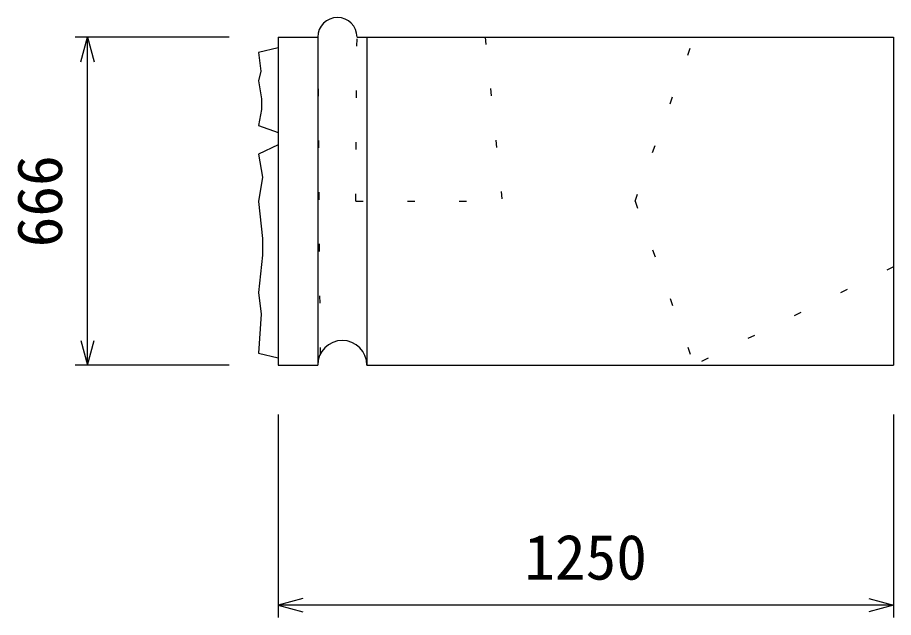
# Model space of a CAD drawing. Units: millimetres, scale not verified. Extents: x -25200 to 25200, y -17820 to 17820.
# Drawn here: x -6325 to -4545, y -6399 to -5180 of the extents above; entities that cross this region are included whole.
import ezdxf
from ezdxf.enums import TextEntityAlignment as Align

# ---------------------------------------------------------------- set-up
doc = ezdxf.new("R2010")
doc.units = ezdxf.units.MM
doc.header["$LTSCALE"] = 60
doc.linetypes.add('DOTTED', pattern=[1.75, 0.25, -1.5])
for name, color, linetype, lineweight in [('0-0_DIM', 7, 'Continuous', 25), ('0-4_OUTLINE', 3, 'Continuous', 25), ('0-5_OUTLINE2', 4, 'Continuous', 25)]:
    doc.layers.add(name, color=color, linetype=linetype, lineweight=lineweight)
doc.styles.add('ＭＳ ゴシック', font='')
doc.styles.get('ＭＳ ゴシック').set_extended_font_data('MS Gothic')

msp = doc.modelspace()

# ---------------------------------------------------------------- linework, layer by layer
at = {"layer": '0-0_DIM'}
for p, q in [((-5895.15, -5220.01), (-6207.74, -5220.01)), ((-6182.74, -5886.01), (-6182.74, -5220.01)), ((-5895.15, -5886.01), (-6207.74, -5886.01)), ((-5795.15, -5986.01), (-5795.15, -6398.6)), ((-4545.15, -5986.01), (-4545.15, -6398.6)), ((-4545.15, -6373.6), (-5795.15, -6373.6))]:
    msp.add_line(p, q, dxfattribs=at)
for points in [[(-6196.13, -5270.01), (-6182.74, -5220.01), (-6169.34, -5270.01)], [(-6196.13, -5836.01), (-6182.74, -5886.01), (-6169.34, -5836.01)], [(-5745.15, -6360.2), (-5795.15, -6373.6), (-5745.15, -6387)], [(-4595.15, -6360.2), (-4545.15, -6373.6), (-4595.15, -6387)]]:
    msp.add_lwpolyline(points, dxfattribs=at)
at = {"layer": '0-4_OUTLINE'}
for p, q in [((-5795.15, -5220.01), (-5795.15, -5886.01)), ((-5795.15, -5220.01), (-5715.15, -5220.01)), ((-5635.15, -5220.01), (-4545.15, -5220.01)), ((-4545.15, -5220.01), (-4545.15, -5886.01)), ((-5795.15, -5886.01), (-5715.15, -5886.01)), ((-5615.15, -5886.01), (-4545.15, -5886.01))]:
    msp.add_line(p, q, dxfattribs=at)
for centre, radius in [((-5675.15, -5220.01), 40), ((-5665.15, -5886.01), 50)]:
    msp.add_arc(centre, radius, 0, 180, dxfattribs=at)
at = {"layer": '0-5_OUTLINE2'}
for p, q in [((-5715.15, -5220.01), (-5715.15, -5886.01)), ((-5615.15, -5220.01), (-5615.15, -5886.01))]:
    msp.add_line(p, q, dxfattribs=at)
at = {"layer": '0-5_OUTLINE2', "linetype": 'DOTTED'}
for p, q in [((-5715.15, -5220.01), (-5710.31, -5864.55)), ((-5637.65, -5553.01), (-5635.15, -5220.01)), ((-5375.15, -5220.01), (-5340.15, -5553.01)), ((-5070.15, -5553.01), (-4950.15, -5220.01)), ((-5637.65, -5553.01), (-5340.15, -5553.01)), ((-5070.15, -5553.01), (-4950.15, -5886.01)), ((-4545.15, -5686.28), (-4950.15, -5886.01))]:
    msp.add_line(p, q, dxfattribs=at)
at = {"layer": '0-5_OUTLINE2'}
for points in [[(-5795.15, -5241.48), (-5835.15, -5251.09), (-5830.45, -5288.99), (-5835.15, -5308.65), (-5829.61, -5345.39), (-5829.61, -5366.7), (-5835.15, -5399.57), (-5795.15, -5413.77)], [(-5795.15, -5438.41), (-5835.15, -5457.69), (-5827.34, -5504.31), (-5835.15, -5553.71), (-5827.34, -5628.92), (-5827.34, -5662.65), (-5835.15, -5738.51), (-5830.13, -5782.75), (-5835.15, -5861.81), (-5795.15, -5871.01)]]:
    msp.add_lwpolyline(points, dxfattribs=at)

# ---------------------------------------------------------------- texts
at = {"layer": '0-0_DIM', "style": 'ＭＳ ゴシック'}
msp.add_text('666', height=91.64, rotation=90, dxfattribs=at).set_placement((-6207.1, -5646.76), align=Align.BOTTOM_LEFT)
msp.add_text('1250', height=91.64, dxfattribs=at).set_placement((-5295.47, -6349.23), align=Align.BOTTOM_LEFT)

doc.saveas('drawing.dxf')
